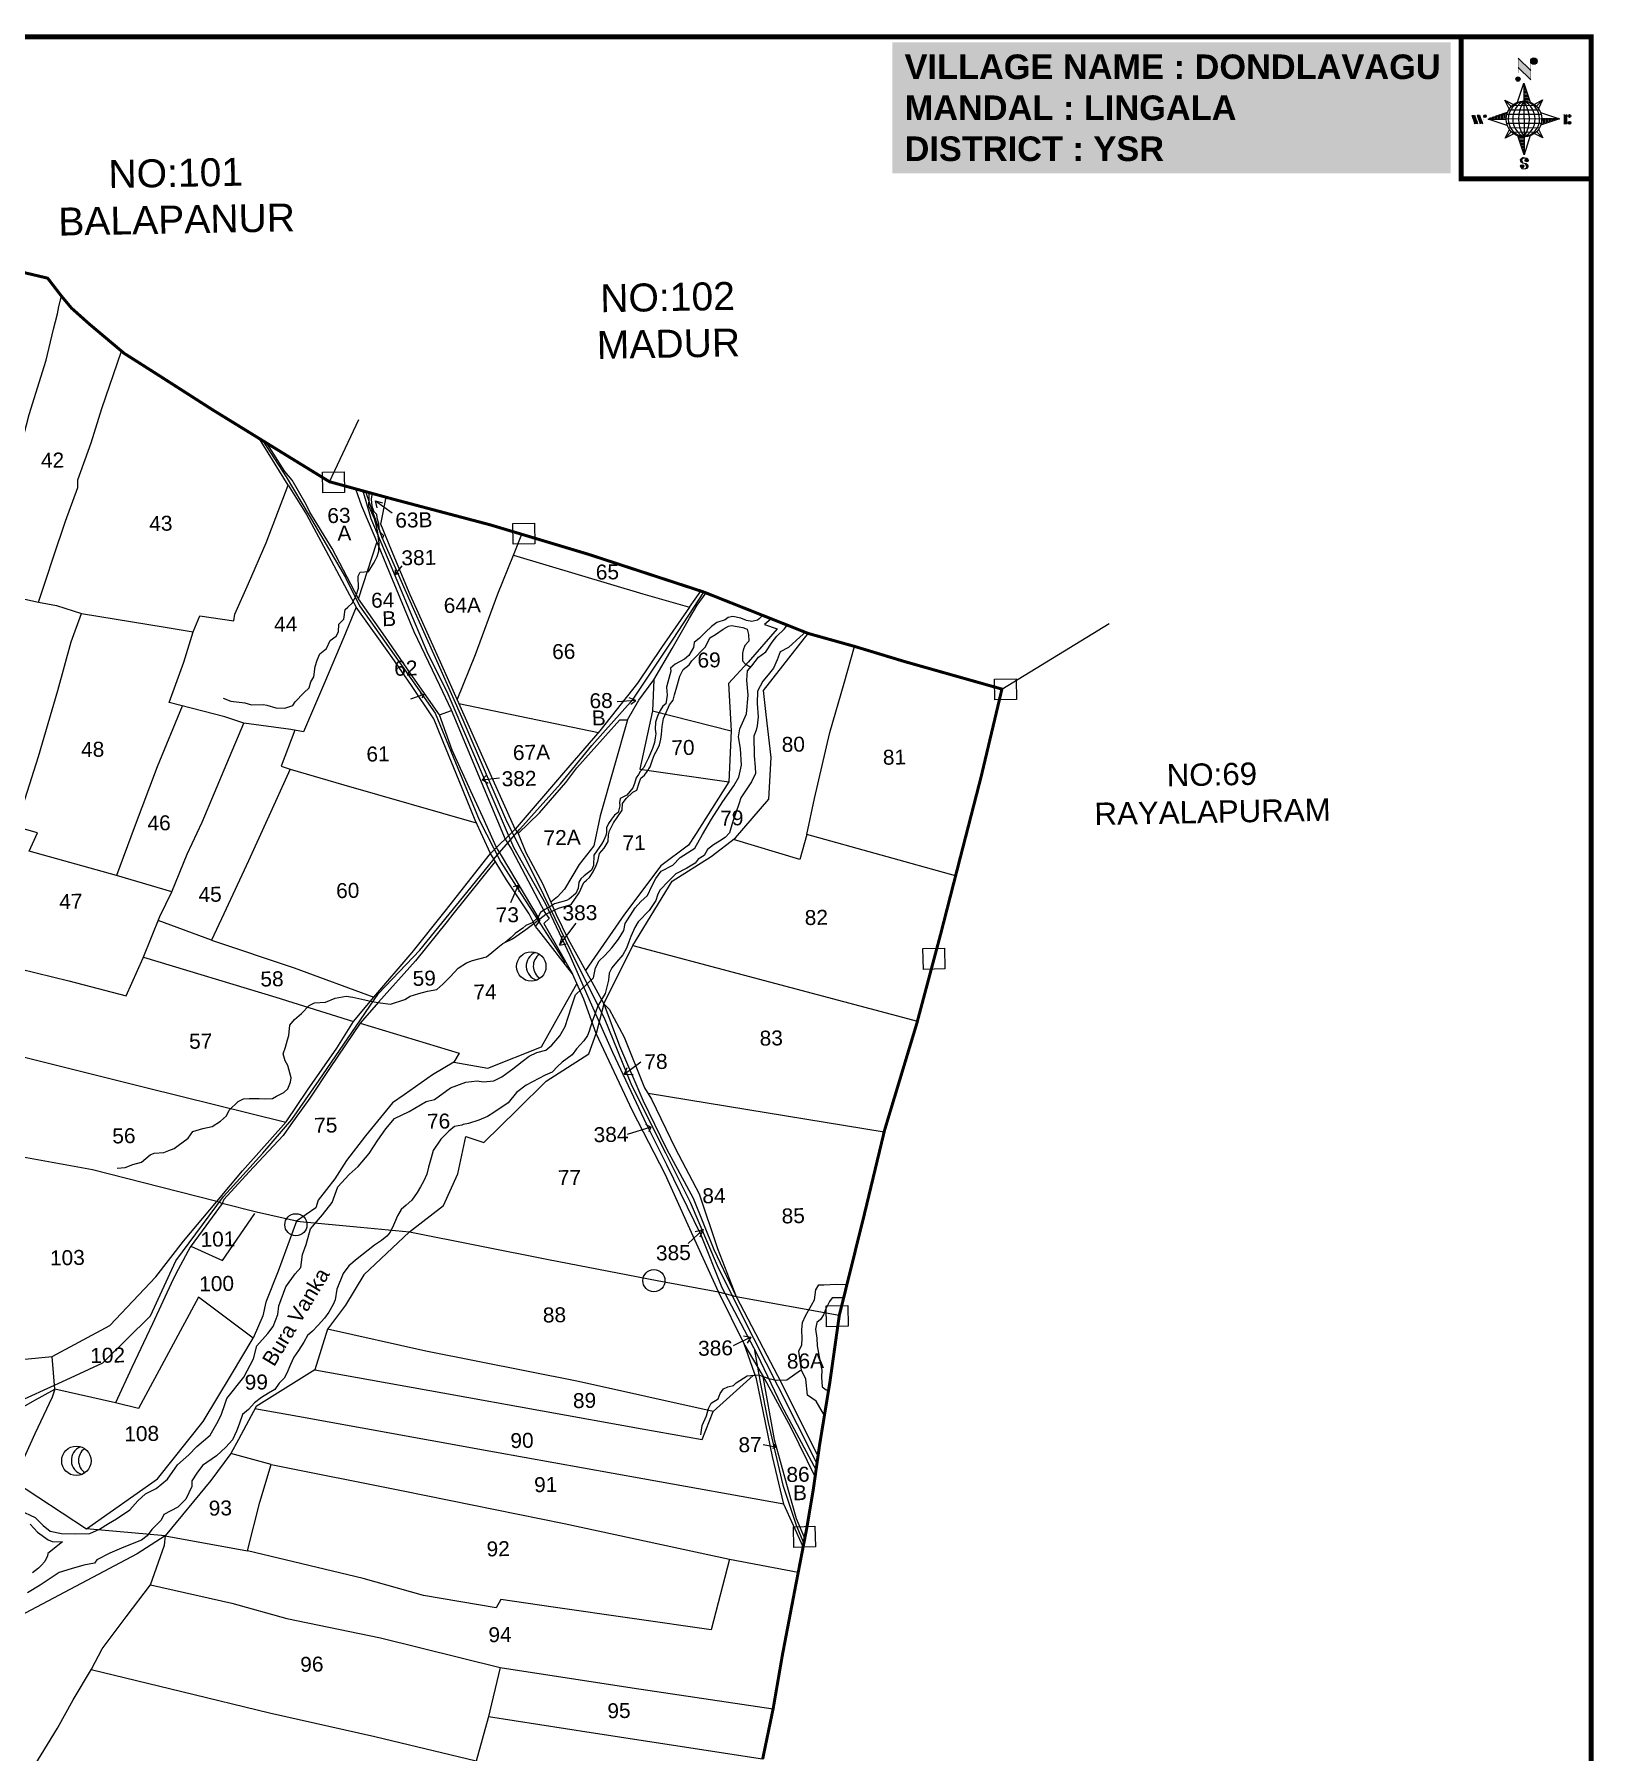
# Model space of a CAD drawing. Header units: millimetres. Extents: x 195514 to 200740, y 1600994 to 1606027.
# Drawn here: x 198979 to 200740, y 1603632 to 1605571 of the extents above; entities that cross this region are included whole.
import ezdxf

# ---------------------------------------------------------------- set-up
doc = ezdxf.new("R2010")
doc.units = ezdxf.units.MM
for name, color, linetype in [('AQUADUCT', 1, 'Continuous'), ('bord', 1, 'Continuous'), ('BOUNDRY STONES', 240, 'Continuous'), ('DIMENSION', 1, 'Continuous'), ('PLOTS', 7, 'Continuous'), ('PLOTS NO', 7, 'Continuous'), ('ROADS', 1, 'Continuous'), ('STREAMS', 4, 'Continuous'), ('TEXT', 1, 'Continuous'), ('VILLAGE BOUNDARY', 5, 'Continuous'), ('VILLAGE BOUNDRY', 5, 'Continuous'), ('wells', 7, 'Continuous')]:
    doc.layers.add(name, color=color, linetype=linetype)
doc.layers.get('0').off()
doc.styles.get("Standard").update_dxf_attribs({"font": 'arial.ttf'})
pattern_1 = [(267.297113149, (-8720374.938, 50637915.138), (10.5367255337, -0.497431438), [])]
pattern_2 = [(357.297113149, (-8720374.938, 50637915.138), (0.497431438, 10.5367255337), [])]

# ---------------------------------------------------------------- blocks, each defined once
blk = doc.blocks.new('DROP')
h = blk.add_hatch()
h.set_pattern_fill('ANSI31', color=1, scale=10, angle=45)
h.set_pattern_definition([(90, (-324.4107, -25.7687), (-1.25, 0), [])])
h.paths.add_polyline_path([(-9.9, -4.3), (-13.8, 4.1), (13.8, 4.1), (10.2, -4.3)])
blk = doc.blocks.new('*X15')
at = {"color": 0, "linetype": 'Continuous'}
for p, q in [((6321.6, 240.5), (6322.3, 241.2)), ((6321.6, 240.3), (6322.3, 241)), ((6321.6, 240.1), (6322.3, 240.8)), ((6321.6, 239.9), (6322.4, 240.7)), ((6321.6, 239.8), (6322.4, 240.6)), ((6321.6, 239.6), (6322.5, 240.5)), ((6321.6, 239.4), (6322.5, 240.3)), ((6321.6, 239.2), (6322.6, 240.2)), ((6321.7, 239.1), (6322.6, 240.1)), ((6321.8, 240.8), (6322.4, 241.4)), ((6321.8, 239), (6322.7, 240)), ((6321.8, 239), (6322.8, 239.9)), ((6321.9, 238.9), (6322.9, 239.8)), ((6322, 238.8), (6323, 239.7)), ((6322.1, 241.3), (6322.4, 241.6)), ((6322.1, 238.7), (6323.1, 239.6)), ((6322.2, 238.6), (6323.1, 239.6)), ((6322.3, 238.5), (6323.2, 239.5)), ((6322.4, 238.5), (6323.3, 239.4)), ((6322.5, 238.4), (6323.4, 239.3)), ((6322.7, 238.4), (6323.6, 239.3)), ((6322.8, 238.3), (6323.7, 239.2)), ((6322.9, 238.3), (6323.8, 239.1)), ((6323.1, 238.2), (6323.9, 239.1)), ((6323.2, 238.2), (6324, 239)), ((6323.3, 238.2), (6324.2, 239)), ((6323.5, 238.1), (6324.3, 238.9)), ((6323.7, 238.1), (6324.4, 238.9)), ((6323.8, 238.1), (6324.6, 238.8)), ((6324.1, 238.2), (6324.7, 238.8)), ((6324.3, 238.3), (6324.9, 238.8)), ((6324.6, 238.3), (6325.1, 238.8)), ((6324.8, 238.4), (6325.2, 238.8)), ((6325.1, 238.5), (6325.4, 238.8)), ((6325.4, 238.6), (6325.6, 238.8))]:
    blk.add_line(p, q, dxfattribs=at)
blk = doc.blocks.new('*X14')
at = {"color": 0, "linetype": 'Continuous'}
for p, q in [((6324.4, 240.3), (6324.5, 240.4)), ((6324.6, 240.3), (6324.8, 240.5)), ((6324.7, 240.2), (6325, 240.5)), ((6324.8, 240.2), (6325.2, 240.6)), ((6325, 240.1), (6325.5, 240.6)), ((6325.1, 240.1), (6325.6, 240.6)), ((6325.2, 240), (6325.8, 240.6)), ((6325.3, 240), (6326, 240.6)), ((6325.4, 239.9), (6326.1, 240.6)), ((6325.5, 239.8), (6326.2, 240.5)), ((6325.6, 239.8), (6326.3, 240.5)), ((6325.7, 239.7), (6326.5, 240.4)), ((6325.9, 239.6), (6326.6, 240.3)), ((6326, 239.5), (6326.7, 240.3)), ((6326, 239.4), (6326.8, 240.2)), ((6326.1, 239.3), (6327, 240.2)), ((6326.2, 239.3), (6327.1, 240.1)), ((6326.3, 239.2), (6327.1, 240)), ((6326.4, 239.1), (6327.2, 239.9)), ((6326.5, 239), (6327.3, 239.8)), ((6326.5, 238.9), (6327.4, 239.7)), ((6326.6, 238.8), (6327.5, 239.6)), ((6326.7, 238.7), (6327.5, 239.5)), ((6326.8, 238.6), (6327.6, 239.4)), ((6326.8, 238.5), (6327.7, 239.3)), ((6326.8, 236.5), (6327.4, 237)), ((6326.9, 238.3), (6327.8, 239.2)), ((6326.9, 238.2), (6327.9, 239.1)), ((6326.9, 236.8), (6327.6, 237.4)), ((6327, 238.1), (6327.8, 239)), ((6327, 237.9), (6327.8, 238.8)), ((6327, 237.8), (6327.8, 238.6)), ((6327, 237.6), (6327.8, 238.4)), ((6327, 237.4), (6327.8, 238.2)), ((6327, 237.3), (6327.8, 238)), ((6327, 237.1), (6327.8, 237.9))]:
    blk.add_line(p, q, dxfattribs=at)
blk = doc.blocks.new('H')
at = {"layer": 'bord', "extrusion": (0.000427885, 0.004792, 0.999988)}
h = blk.add_hatch(dxfattribs=at)
h.set_pattern_fill('LINE', color=8, scale=84.387686, angle=-2.7029, style=0)
h.set_pattern_definition(pattern_2)
h.paths.add_polyline_path([(-492, 786, -0.090992), (-448, 775), (-486, 912)])
h = blk.add_hatch(dxfattribs=at)
h.set_pattern_fill('LINE', color=8, scale=84.387686, angle=-92.7029, style=0)
h.set_pattern_definition(pattern_1)
h.paths.add_polyline_path([(-625, 665, -0.090992), (-615, 710), (-751, 671)])
h = blk.add_hatch(dxfattribs=at)
h.set_pattern_fill('LINE', color=8, scale=84.387686, angle=-92.7029, style=0)
h.set_pattern_definition(pattern_1)
h.paths.add_polyline_path([(-246, 647), (-372, 653, -0.090992), (-382, 609)])
h = blk.add_hatch(dxfattribs=at)
h.set_pattern_fill('LINE', color=8, scale=84.387686, angle=-2.7029, style=0)
h.set_pattern_definition(pattern_2)
h.paths.add_polyline_path([(-504, 533, -0.090992), (-549, 543), (-510, 406)])
for p, q in [((-519, 1020, -1217), (-435, 927, -1216)), ((-516, 1087, -1217), (-432, 994, -1217)), ((-538, 774, -1216), (-487, 906, -1216)), ((-487, 906, -1216), (-493, 780, -1216)), ((-487, 906, -1216), (-448, 769, -1216)), ((-627, 794, -1216), (-567, 760, -1216)), ((-627, 794, -1216), (-584, 747, -1215)), ((-599, 731, -1215), (-627, 794, -1216)), ((-421, 753, -1216), (-359, 781, -1216)), ((-359, 781, -1216), (-405, 739, -1216)), ((-359, 781, -1216), (-392, 721, -1215)), ((-865, 701, -1215), (-847, 638, -1215)), ((-847, 700, -1215), (-829, 637, -1215)), ((-829, 699, -1215), (-811, 636, -1215)), ((-829, 699, -1215), (-811, 698, -1215)), ((-811, 698, -1215), (-794, 635, -1215)), ((-752, 665, -1215), (-615, 704, -1215)), ((-752, 665, -1215), (-625, 659, -1215)), ((-619, 614, -1215), (-752, 665, -1215)), ((-246, 641, -1215), (-383, 603, -1215)), ((-379, 693, -1215), (-246, 641, -1215)), ((-373, 647, -1215), (-246, 641, -1215)), ((-213, 669, -1215), (-217, 601, -1215)), ((-197, 600, -1215), (-194, 668, -1215)), ((-639, 526, -1214), (-606, 585, -1215)), ((-639, 526, -1214), (-593, 568, -1215)), ((-577, 553, -1215), (-639, 526, -1214)), ((-511, 400, -1214), (-549, 537, -1214)), ((-460, 533, -1215), (-511, 400, -1214)), ((-505, 527, -1214), (-511, 400, -1214)), ((-371, 513, -1214), (-431, 546, -1215)), ((-371, 513, -1214), (-414, 560, -1215)), ((-399, 576, -1215), (-371, 513, -1214))]:
    blk.add_line(p, q, dxfattribs=at)
at = {"layer": 'bord', "color": 8, "linetype": 'ByBlock', "extrusion": (0.000427885, 0.004792, 0.999988)}
for p, q in [((-411, 744, -1216), (-578, 752, -1216)), ((-493, 780, -1216), (-505, 527, -1214)), ((-373, 647, -1215), (-625, 659, -1215)), ((-378, 616, -1215), (-623, 628, -1215)), ((-375, 679, -1215), (-620, 691, -1215)), ((-386, 711, -1215), (-605, 722, -1215)), ((-392, 585, -1215), (-611, 595, -1215)), ((-420, 555, -1215), (-587, 562, -1215))]:
    blk.add_line(p, q, dxfattribs=at)
at = {"layer": 'bord', "extrusion": (0.000427885, 0.004792, 0.999988), "elevation": -1212}
for points, const_width in [([(-522, 960), (-516, 1093)], 1.61), ([(-434, 933), (-428, 1066)], 1.61), ([(-870, 707), (-846, 706)], 0.642), ([(-829, 643), (-855, 644)], 0.642), ([(-829, 643), (-821, 678)], 0.642), ([(-811, 642), (-784, 641)], 0.642), ([(-793, 641), (-782, 694)], 0.642), ([(-223, 676), (-174, 673)], 0.706), ([(-195, 645), (-185, 644)], 0.706), ([(-177, 605), (-226, 607)], 0.706)]:
    blk.add_lwpolyline(points, dxfattribs=dict(at, const_width=const_width))
for points, const_width in [([(-414, 1073, 1), (-398, 1058, 1)], 22.3), ([(-530, 950, 1), (-520, 939, 1)], 14.8), ([(-776, 697, 1), (-769, 690, 1)], 8.9), ([(-180, 618, 1), (-173, 611, 1)], 9.79), ([(-178, 667, 1), (-171, 660, 1)], 9.79), ([(-490, 362, 1), (-498, 369, 1)], 11.1), ([(-525, 322, 1), (-533, 329, 1)], 11.1)]:
    blk.add_lwpolyline(points, format="xyb", close=True, dxfattribs=dict(at, const_width=const_width))
for points in [[(-537, 317), (-531, 310), (-520, 307), (-505, 307), (-494, 310), (-486, 318), (-487, 326), (-491, 333), (-494, 336), (-503, 341), (-522, 347), (-530, 352), (-534, 355), (-537, 363), (-537, 373), (-530, 381), (-520, 384), (-504, 384), (-493, 380), (-487, 373)], [(-522, 348), (-526, 354), (-528, 361), (-528, 371), (-526, 375), (-521, 381), (-515, 384)], [(-505, 307), (-499, 312), (-497, 319), (-497, 327), (-501, 335), (-509, 343)]]:
    blk.add_lwpolyline(points, dxfattribs=at)
at = {"layer": 'bord', "extrusion": (0.000427885, 0.004792, 0.999988)}
for centre, radius in [((-406, 1065, -1212), 22.3), ((-525, 944, -1212), 14.8), ((-498, 659, -1212), 127), ((-773, 694, -1212), 8.9), ((-177, 615, -1212), 9.79), ((-174, 663, -1212), 9.79), ((-494, 365, -1212), 11.1), ((-529, 325, -1212), 11.1)]:
    blk.add_circle(centre, radius, dxfattribs=at)
at = {"layer": 'bord', "color": 8, "linetype": 'ByBlock', "extrusion": (0.000427885, 0.004792, 0.999988)}
for centre, radius, start, end in [((-482, 658, -1212), 128, 94.9254, 259.6691), ((-437, 656, -1212), 141, 113.2864, 241.308), ((-316, 651, -1212), 222, 142.5892, 212.0053), ((-560, 662, -1212), 141, 293.2864, 61.308), ((-681, 668, -1212), 222, 322.5892, 32.0053), ((-515, 660, -1212), 128, 274.9254, 79.6691)]:
    blk.add_arc(centre, radius, start, end, dxfattribs=at)
at = {"layer": 'bord', "extrusion": (0.000427885, 0.004792, 0.999988)}
for points in [[(-516, 1093, -1212), (-431, 1000, -1212), (-519, 1026, -1212), (-434, 933, -1212)], [(-864, 707, -1212), (-846, 706, -1212), (-846, 644, -1212), (-829, 643, -1212)], [(-829, 705, -1212), (-811, 704, -1212), (-811, 642, -1212), (-793, 641, -1212)], [(-193, 674, -1212), (-197, 606, -1212), (-213, 675, -1212), (-216, 607, -1212)]]:
    blk.add_solid(points, dxfattribs=at)
at = {"layer": 'bord', "extrusion": (0.000427885, 0.004792, 0.999988), "xscale": 7.977342409717546, "yscale": 7.977342409717546, "zscale": 7.977342409717546, "rotation": 138.0840426661453}
for name, p in [('*X14', (38301, -31929, -1212)), ('*X15', (38314, -31951, -1212))]:
    blk.add_blockref(name, p, dxfattribs=at)

msp = doc.modelspace()

# ---------------------------------------------------------------- linework, layer by layer
at = {"layer": 'BOUNDRY STONES', "color": 1}
for points in [[(199312.4, 1605065.6), (199345.5, 1605135.9)], [(200071.7, 1604831.4), (200192.6, 1604905.4)]]:
    msp.add_lwpolyline(points, dxfattribs=at)
for points in [[(199304.7, 1605076.3), (199329.1, 1605076.8), (199329.6, 1605053.4), (199305.1, 1605053)], [(199519.6, 1605018.3), (199544, 1605018.7), (199544.4, 1604995.3), (199520, 1604994.9)], [(200063.2, 1604842.6), (200087.6, 1604843.1), (200088, 1604819.7), (200063.6, 1604819.3)], [(199982.5, 1604538.3), (200006.9, 1604538.7), (200007.4, 1604515.4), (199983, 1604514.9)], [(199873.3, 1604134.8), (199897.8, 1604135.2), (199898.2, 1604111.9), (199873.8, 1604111.4)], [(199836.2, 1603885.6), (199860.6, 1603886.1), (199861.1, 1603862.7), (199836.6, 1603862.2)]]:
    msp.add_lwpolyline(points, close=True, dxfattribs=at)
for centre in [(199274.5, 1604226.5), (199678.7, 1604163.4)]:
    msp.add_circle(centre, 12.5, dxfattribs=at)
at = {"layer": 'PLOTS'}
for points in [[(198847.6, 1605114.6), (198874.8, 1605106.4), (198958.9, 1605086.2), (198964.6, 1605108), (198973.3, 1605141.4), (198992.5, 1605202.8), (199001, 1605237.9), (199005.2, 1605255.2), (199007, 1605263.6), (199009.9, 1605275.1)], [(198917.5, 1604944.3), (198983.9, 1604929.4), (198992.1, 1604954.3), (199000.9, 1604980.9), (199014.3, 1605020.9), (199028.2, 1605059.1), (199028.5, 1605067.6), (199043.3, 1605109.5), (199055.4, 1605148.1), (199077.8, 1605213)], [(198983.9, 1604929.4), (199004.4, 1604925.8), (199032.4, 1604916.7), (199126.9, 1604901.2), (199158.5, 1604896), (199165.9, 1604914.3), (199204.4, 1604908.3), (199205.6, 1604916.1), (199220.9, 1604950.8), (199240.9, 1604996.4), (199265.8, 1605061.8), (199233.6, 1605114.1)], [(199341.9, 1605057.5), (199348.5, 1605038.3), (199356.3, 1605020.7), (199366.6, 1604995.9), (199376.8, 1604971.1), (199407.8, 1604896.3), (199436.6, 1604835.9), (199449.9, 1604807.8), (199486.6, 1604719.6), (199510.7, 1604662), (199518.2, 1604649.8), (199555.5, 1604579.3), (199560.4, 1604572.4), (199554.5, 1604566.8), (199586.8, 1604509.9), (199548.7, 1604558.9), (199545.2, 1604563.4), (199550.5, 1604570.2), (199523.2, 1604615.8), (199506.7, 1604643.5), (199501.2, 1604652.7), (199485.6, 1604686.9), (199472.2, 1604716.3), (199451.1, 1604762.5), (199436.8, 1604802.3), (199404.1, 1604849), (199375.6, 1604889.9), (199345.2, 1604933.3), (199315.6, 1604990.1), (199290.2, 1605031.3), (199286.2, 1605039.9), (199270.3, 1605067.4), (199262, 1605077.1), (199241.8, 1605109.1)], [(199265.8, 1605061.8), (199286.4, 1605028.4), (199308.3, 1604987.8), (199332.6, 1604942.6), (199342.6, 1604924.1), (199328.6, 1604890.1), (199306.8, 1604838.5), (199283.3, 1604783.1), (199268.9, 1604785.7), (199215.8, 1604792.8), (199194.3, 1604799.9), (199131.4, 1604816.1), (199148.2, 1604861.9), (199158.5, 1604896)], [(199494.2, 1604645.8), (199522.1, 1604673.2), (199485.6, 1604754.7), (199458.4, 1604815.5), (199439.2, 1604858.3), (199412.8, 1604917.2), (199403.6, 1604937.7), (199382.6, 1604988.4), (199370.6, 1605017.6), (199376.4, 1605048)], [(199456.7, 1604819.2), (199477.4, 1604870.5), (199502.6, 1604938.9), (199520.1, 1604982.6), (199529.5, 1605006.2)], [(199345.2, 1604933.3), (199366.1, 1604996.9)], [(199520.1, 1604982.6), (199666.1, 1604939), (199719, 1604924.1), (199731.9, 1604942.1)], [(199719, 1604924.1), (199687.5, 1604878.2), (199660.1, 1604838.1), (199617.6, 1604784.2), (199576.6, 1604736.7), (199522.1, 1604673.2), (199525.5, 1604668.4), (199549.6, 1604691.5), (199579.5, 1604726.1), (199591.9, 1604742.6), (199640.2, 1604796.8), (199648.9, 1604796.8), (199661.7, 1604818.8), (199678.8, 1604842), (199699.5, 1604877.3), (199719.1, 1604911.4), (199727.5, 1604926), (199737.7, 1604940)], [(199146, 1604812.3), (199118, 1604743.6), (199092.1, 1604674.7), (199071.9, 1604620.9), (198973.3, 1604648.3), (198982.7, 1604669.2), (198958.7, 1604675.7), (198984, 1604755.4), (199005.7, 1604830), (199021, 1604884.7), (199032.4, 1604916.7)], [(199179.4, 1604547.8), (199272.7, 1604516.7), (199362.6, 1604483.5), (199405.9, 1604533.9), (199442.9, 1604580.8), (199494.2, 1604645.8), (199476.8, 1604683.4), (199458.9, 1604727.7), (199444.3, 1604763.6), (199430.4, 1604797.9), (199404.9, 1604835.3), (199383.3, 1604866.9), (199342.6, 1604924.1)], [(199811.2, 1604910.9), (199803.8, 1604904.2), (199818.1, 1604899.3), (199785.3, 1604861.7), (199762.8, 1604837.9), (199765.9, 1604784.2), (199763.4, 1604726.7), (199725.6, 1604667.3), (199717.8, 1604655), (199686.4, 1604632), (199645.7, 1604577.3), (199601.5, 1604513.5)], [(199622.2, 1604475.9), (199654.8, 1604541.8), (199699.2, 1604614.6), (199743.6, 1604642.2), (199771, 1604663.4), (199808.5, 1604707), (199811.3, 1604754.3), (199805.6, 1604802.7), (199802.5, 1604829.7), (199853.1, 1604894.2)], [(199851.5, 1604667.3), (199860.1, 1604708), (199877.4, 1604782.2), (199893.7, 1604838.1), (199905.3, 1604879.6)], [(199678.8, 1604842), (199677, 1604806.8), (199765.9, 1604784.2)], [(199458.6, 1604815), (199616.1, 1604782.5)], [(199134.4, 1604602.4), (199151.8, 1604644.9), (199168.7, 1604681.1), (199196.7, 1604747.2), (199215.8, 1604792.8)], [(199436.8, 1604802.3), (199450.2, 1604807.1)], [(199648.9, 1604796.8), (199618.1, 1604688.2), (199610.8, 1604654.4), (199594.3, 1604633.5), (199577.7, 1604605.3), (199569.8, 1604597), (199562.3, 1604590.9)], [(199677, 1604806.8), (199662.8, 1604741), (199763.4, 1604726.7)], [(199273.2, 1604784.9), (199258.1, 1604744.5), (199267.9, 1604740.9), (199242, 1604683.9), (199220.9, 1604637.5), (199193.3, 1604577.7), (199179.4, 1604547.8), (199119, 1604570)], [(199267.9, 1604740.9), (199328.7, 1604723.4), (199478.2, 1604680.5)], [(199525.5, 1604668.4), (199534.2, 1604646.9), (199552.9, 1604611.9), (199562.3, 1604590.9), (199568.5, 1604577), (199581.9, 1604549.2), (199601.5, 1604513.5), (199606.3, 1604504.8), (199622.2, 1604475.9), (199613.6, 1604442.5), (199599.7, 1604481.3), (199586.8, 1604509.9)], [(200019.4, 1604620.4), (199851.5, 1604667.3), (199843.6, 1604639), (199768.8, 1604661.7)], [(199499.5, 1604636.9), (199451.7, 1604577.1), (199445.3, 1604569), (199409.4, 1604524.6), (199368, 1604477.7), (199347, 1604454), (199313.4, 1604404.1), (199290.1, 1604369.5), (199268.8, 1604339.6), (199260, 1604327.2), (199221.9, 1604286.2), (199193.2, 1604255.2), (199191.4, 1604250.5), (199168.8, 1604219.7), (199155, 1604201.1), (199141.6, 1604175.9), (199136, 1604165.2), (199112.5, 1604114.8), (199089.3, 1604065.2), (199071, 1604025.4), (199002.3, 1604040.9), (198999.3, 1604077.9), (199064.4, 1604112.8), (199116.3, 1604167.8), (199147.7, 1604207.9), (199185.4, 1604252.9), (199214.1, 1604287.6), (199263.4, 1604342.8), (199287.6, 1604378.4), (199320.6, 1604426.1), (199339.4, 1604456.2), (199362.6, 1604483.5)], [(199545.2, 1604563.4), (199537.9, 1604577.5), (199512.2, 1604616), (199494.2, 1604645.8)], [(198928, 1604525.4), (198963, 1604515.4), (199018, 1604501.9), (199082.8, 1604485), (199102, 1604528), (199121, 1604574.8), (199134.4, 1604602.4), (199071.9, 1604620.9)], [(199654.8, 1604541.8), (199779.5, 1604508.9), (199976.3, 1604456.5)], [(199102.3, 1604528.7), (199251.9, 1604483.5), (199339.4, 1604456.2)], [(199452.8, 1604410.3), (199491.2, 1604403.3), (199552, 1604427.4), (199580.4, 1604478.6), (199591.8, 1604498.7)], [(199622.2, 1604475.9), (199628.2, 1604470.1), (199645.3, 1604438.2), (199668.3, 1604381.3), (199676.1, 1604368.2), (199702.6, 1604313), (199729.9, 1604261.6), (199750.7, 1604199.6), (199771.6, 1604145.7), (199802.2, 1604087.1), (199822.4, 1604048.3), (199864, 1603965.4)], [(199622.2, 1604475.9), (199639.9, 1604428.4), (199666.2, 1604367.3), (199693, 1604312.3), (199723.1, 1604256.7), (199746.5, 1604198.7), (199771.6, 1604145.7)], [(199347, 1604454), (199458.8, 1604420.2), (199452.8, 1604410.3), (199428.9, 1604395.9), (199396.7, 1604373.1), (199383.8, 1604364.1), (199353.2, 1604327.1), (199331.8, 1604299), (199318.5, 1604278.5), (199299.7, 1604254.3), (199296.9, 1604245.5), (199275.1, 1604230.5), (199230.2, 1604240.8), (199191.4, 1604250.5), (199185.4, 1604252.9), (199121.6, 1604269.1), (199044.9, 1604288.5), (198962, 1604303.5)], [(199402.9, 1604218.6), (199441.2, 1604248.3), (199457.4, 1604283.9), (199466.4, 1604326.2), (199486.8, 1604319.5), (199524.4, 1604356.3), (199557.2, 1604388.5), (199605.3, 1604419.6), (199613.6, 1604442.5)], [(199847.3, 1603862.7), (199825.5, 1603911), (199812.6, 1603964.8), (199794.5, 1604052.6), (199780.8, 1604091.9), (199751.7, 1604150.8), (199717.6, 1604226), (199691.4, 1604283.8), (199654.6, 1604355.2), (199613.6, 1604442.5)], [(198937.8, 1604423.4), (199103.7, 1604382), (199263, 1604342.3)], [(199938.7, 1604331), (199672.2, 1604374.8)], [(199275.1, 1604230.5), (199347.4, 1604223.8), (199402.9, 1604218.6), (199351.4, 1604170), (199330.6, 1604135.9), (199310.4, 1604108.7), (199296, 1604062.9), (199229.6, 1604021.2), (199209.7, 1603984.1), (199201.1, 1603968.1), (199178.4, 1603937.6), (199126.8, 1603875.3), (199038.2, 1603883.2)], [(199155.8, 1604202.2), (199191.6, 1604186.1), (199228, 1604239.1)], [(199275.1, 1604230.5), (199254.4, 1604174.1), (199240.7, 1604139.2), (199237.4, 1604123.8), (199226.2, 1604098.5)], [(199402.9, 1604218.6), (199559.7, 1604187.2), (199682.3, 1604163.6), (199751.7, 1604150.8), (199771.6, 1604145.7), (199888.1, 1604124.3)], [(198955.7, 1603937.2), (199038.2, 1603883.2), (199118.2, 1603939.5), (199152, 1603982.1), (199169.8, 1604004.4), (199201.7, 1604057.6), (199226.2, 1604098.5), (199164.7, 1604144.6), (199096.9, 1604018.9), (199071, 1604025.4)], [(199745.8, 1604015.6), (199593.5, 1604049.5), (199421.4, 1604083.8), (199310.4, 1604108.7)], [(199860.7, 1603941.8), (199833.6, 1603997.2), (199801.3, 1604057.1), (199780.8, 1604091.9)], [(198888.6, 1604016.7), (198918.4, 1604026.7), (198933.1, 1604071.3), (198999.3, 1604077.9)], [(199296, 1604062.9), (199440.6, 1604036.8), (199665.4, 1603996.2), (199733.2, 1603983.9), (199745.8, 1604015.6), (199790.7, 1604056.3), (199792.9, 1604057)], [(199801.3, 1604057.1), (199814.6, 1603984.2), (199830.5, 1603926.9), (199839.3, 1603894.9), (199849, 1603871.9)], [(198694.9, 1603854.6), (198732.6, 1603877.7), (198774.3, 1603903.3), (198818.2, 1603932.4), (198827.2, 1603937.3), (198852.8, 1603954.3), (198878.4, 1603969.3), (198904.4, 1603986.5), (198920.4, 1603994.5), (198957.4, 1604015.7), (198977.1, 1604027.1), (199002.3, 1604040.9), (198999.4, 1604031.9), (198979.8, 1603990.5), (198956.9, 1603939.7), (198955.7, 1603937.2), (198906.6, 1603921.1), (198888.4, 1603915.2), (198830.4, 1603898.2), (198748.7, 1603872.5), (198694.9, 1603854.6)], [(199825.5, 1603911), (199666.4, 1603939.7), (199498.8, 1603969.9), (199276.6, 1604009.9), (199228.2, 1604018.6)], [(199126.8, 1603875.3), (199220, 1603858.2), (199233.7, 1603913.2), (199246.7, 1603956), (199201.1, 1603968.1)], [(199246.7, 1603956), (199395.5, 1603925.9), (199577.3, 1603889.2), (199764.3, 1603849.1), (199841.8, 1603834.2)], [(199126.8, 1603875.3), (199095.2, 1603855.1), (198975.2, 1603791.5), (198944.7, 1603775.3), (198914.5, 1603759.3), (198806.8, 1603742.3), (198793.8, 1603678.4), (198777.8, 1603599.3), (198784.1, 1603568), (198788.1, 1603538.2), (198769.5, 1603484.6), (198746.8, 1603482.2), (198752.7, 1603527.2), (198756.8, 1603576.6), (198766.2, 1603652.6), (198635.9, 1603679.6), (198503.2, 1603675.6), (198490.3, 1603609.4), (198477, 1603574.4), (198434, 1603585.3), (198412.1, 1603590.9)], [(198829.9, 1603487.1), (198852, 1603481), (198917.6, 1603461), (198928.9, 1603489.1), (198949.3, 1603546.3), (198967.2, 1603589.1), (198975.8, 1603609.5), (199005.2, 1603657.9), (199023.1, 1603690.2), (199043.8, 1603724.6), (199055.7, 1603747.6), (199083, 1603783.9), (199110.2, 1603820.1), (199126.3, 1603864.6), (199127.2, 1603875.2)], [(199764.3, 1603849.1), (199743.3, 1603769), (199564.9, 1603794.8), (199506, 1603803.4), (199500.5, 1603794.1), (199418.6, 1603808), (199350.4, 1603826.9), (199220, 1603858.2)], [(199110.2, 1603820.1), (199202.2, 1603799.2), (199264.4, 1603782.1), (199369.9, 1603760.2), (199505, 1603726.6), (199491.7, 1603669.9), (199478.2, 1603620.9), (199363.6, 1603648.4), (199244.7, 1603674.9), (199145.8, 1603699), (199043.3, 1603723.9)], [(199505, 1603726.6), (199654.1, 1603703.6), (199813.4, 1603680.1)], [(199801.5, 1603623), (199608, 1603652.9), (199491.9, 1603670.8)]]:
    msp.add_lwpolyline(points, dxfattribs=at)
at = {"layer": 'PLOTS NO', "color": 0}
for points in [[(199366.4, 1605036), (199364.4, 1605043.8), (199372.3, 1605041.6)], [(199364.4, 1605043.8), (199383.2, 1605030.4)], [(199386.7, 1604965.9), (199386.8, 1604960.9), (199391.2, 1604962.3)], [(199386.8, 1604960.9), (199394.5, 1604970.6)], [(199419, 1604825.4), (199403.9, 1604820.2)], [(199414.8, 1604826.6), (199419, 1604825.4), (199416.7, 1604821.6)], [(199658.5, 1604818.6), (199637.1, 1604817.2)], [(199652.9, 1604814.4), (199658.5, 1604818.6), (199650.9, 1604821.7)], [(199491.6, 1604724.9), (199485, 1604729), (199489.2, 1604733.9)], [(199485, 1604729), (199504.6, 1604731.3)], [(199525.5, 1604609.9), (199516.8, 1604590)], [(199520.2, 1604608.5), (199525.5, 1604609.9), (199526.2, 1604602.6)], [(199572, 1604542.4), (199590.9, 1604566.9)], [(199575.1, 1604552.5), (199572, 1604542.4), (199579.7, 1604543.8)], [(199645.2, 1604396.7), (199663.9, 1604410.4)], [(199648.2, 1604403.9), (199645.2, 1604396.7), (199655.5, 1604396.1)], [(199675.2, 1604336.9), (199648.7, 1604328.4)], [(199669.1, 1604340.3), (199675.2, 1604336.9), (199673, 1604331.5)], [(199734.5, 1604221.1), (199717.3, 1604205.3)], [(199725.3, 1604219), (199734.5, 1604221.1), (199730.6, 1604212.7)], [(199788.2, 1604099.6), (199768.3, 1604089.9)], [(199779.8, 1604101.1), (199788.2, 1604099.6), (199784.2, 1604092.7)], [(199816.2, 1603975.2), (199802.1, 1603978.1)], [(199813, 1603974.3), (199816.2, 1603975.2), (199815.2, 1603978.7)]]:
    msp.add_lwpolyline(points, dxfattribs=at)
at = {"layer": 'ROADS', "color": 1}
for points in [[(199237.1, 1605111.9), (199263.6, 1605071.2), (199289.4, 1605027.4), (199330.4, 1604957.5), (199346.2, 1604925.6), (199391.8, 1604860.9), (199431.8, 1604804.1), (199454.7, 1604748.4), (199481.5, 1604683.6), (199505.8, 1604636.1), (199541.3, 1604580.7), (199574.4, 1604529.2), (199578.6, 1604522.2)], [(199350, 1605055.3), (199359.2, 1605024.2), (199381.8, 1604970.4), (199400.1, 1604926.6), (199422.2, 1604873.7), (199446, 1604826), (199470.6, 1604768.8), (199498.2, 1604704.3), (199520.2, 1604653), (199556.4, 1604588.8), (199583.7, 1604530.4), (199606.9, 1604478.1), (199631.9, 1604421.5), (199670.4, 1604339.9), (199692.8, 1604294.4), (199731.8, 1604215.2), (199755.3, 1604155.6), (199795.1, 1604080.8), (199823, 1604022.4), (199861.8, 1603949.4)], [(199862.9, 1603957.4), (199819, 1604044), (199778.1, 1604124.7), (199750.7, 1604180), (199720, 1604251.8), (199692.4, 1604307.5), (199653.7, 1604383.9), (199622.9, 1604460), (199591.3, 1604522.6), (199567.1, 1604572.4), (199547.9, 1604611.8), (199513.1, 1604681.3), (199489.9, 1604735), (199463.5, 1604796.3), (199436.9, 1604855.8), (199407.6, 1604921.4), (199371.5, 1605003.5), (199358.4, 1605039.7), (199353.6, 1605054.3)], [(198951, 1604021.9), (199015, 1604051.5), (199056.7, 1604070.8), (199110.4, 1604123.6), (199139.1, 1604185.7), (199161.7, 1604216.4), (199192.8, 1604258.5), (199237.4, 1604307.2), (199270.1, 1604345.5), (199300.7, 1604389.9), (199337.7, 1604443.7), (199368, 1604487.7), (199414.3, 1604536.5), (199464, 1604597.4), (199501.8, 1604643.9), (199527.2, 1604673.4), (199573.2, 1604724.6), (199608.6, 1604767.7), (199655.2, 1604819.9), (199700.4, 1604887.9), (199735.1, 1604941)], [(199791.8, 1604086.9), (199798.9, 1604048.7), (199807.7, 1604003.3), (199824.5, 1603932.3), (199839.5, 1603887.4), (199848, 1603866.6)]]:
    msp.add_lwpolyline(points, dxfattribs=at)
at = {"layer": 'STREAMS', "color": 4}
for points in [[(199192.6, 1604821), (199201.2, 1604817.6), (199217, 1604815.7), (199224.5, 1604813.7), (199237.5, 1604813.9), (199241.6, 1604813.1), (199252, 1604810.4), (199262.1, 1604809.8), (199271, 1604812.7), (199273.8, 1604817.2), (199283.5, 1604827), (199289.6, 1604833), (199291.5, 1604839.7), (199294.9, 1604845.2), (199296.4, 1604857), (199298.6, 1604864.1), (199301.5, 1604871.2), (199309, 1604877.2), (199313.2, 1604886.4), (199320, 1604891), (199322.5, 1604896), (199323.2, 1604904.7), (199328.5, 1604910.2), (199330.2, 1604921.1), (199333.3, 1604924), (199338.2, 1604928.5), (199340.8, 1604933.4), (199342.6, 1604937.2), (199345.1, 1604945.4), (199344.9, 1604958.8), (199347.3, 1604963.4), (199356.6, 1604964.3), (199358.2, 1604966.3), (199362, 1604973.1), (199363.9, 1604976.5), (199366.4, 1604981.3), (199368.2, 1604987), (199368.4, 1604996), (199367.9, 1605001.5), (199367.1, 1605008.2), (199365.4, 1605015.3), (199363.4, 1605023.7), (199356.8, 1605038.1), (199357.4, 1605047.6), (199357.3, 1605051.8), (199357.8, 1605052.9)], [(199361.6, 1605052.8), (199360.4, 1605050.6), (199359.6, 1605046), (199360.2, 1605038.1), (199362.6, 1605032.1), (199365.4, 1605028.8), (199366.1, 1605024.9), (199368, 1605018.6), (199368.1, 1605013), (199369.8, 1605008.7), (199373.3, 1605004.9), (199372.1, 1605000.8)], [(199801.5, 1604914.6), (199797.7, 1604910.6), (199795.8, 1604909.4), (199789.4, 1604907.8), (199783.2, 1604909), (199777, 1604911.4), (199767.8, 1604913.2), (199762.7, 1604912.3), (199759.1, 1604909.6), (199749.7, 1604906.7), (199743.9, 1604902), (199737.1, 1604895.8), (199730.3, 1604888.9), (199724.4, 1604884), (199723.3, 1604878.2), (199718.1, 1604869.4), (199713.3, 1604865.3), (199702.9, 1604859.5), (199697.5, 1604855), (199697.8, 1604851.7), (199694.4, 1604839.3), (199692.8, 1604833.7), (199693.6, 1604824.6), (199692.2, 1604814.9), (199688.7, 1604812), (199685.9, 1604807.1), (199682.9, 1604800.9), (199680.7, 1604794), (199680.2, 1604786), (199680.9, 1604780.8), (199680.1, 1604776.5), (199679.5, 1604771.2), (199677.1, 1604764.3), (199672.7, 1604753.7), (199668.4, 1604745.6), (199667.5, 1604742.7), (199663.1, 1604738.5), (199661.4, 1604734.8), (199658.7, 1604731.1), (199656.9, 1604724.9), (199654.8, 1604719.9), (199648.1, 1604711.6), (199640.8, 1604707.8), (199640, 1604703.1), (199640.3, 1604699.7), (199638.4, 1604692), (199634.3, 1604689.1), (199631, 1604684.4), (199627.5, 1604679.7), (199625.4, 1604674.7), (199625.2, 1604669.3), (199624.5, 1604666), (199622.1, 1604660.8), (199619.7, 1604656.2), (199616.8, 1604652.5), (199614.4, 1604648.9), (199610.9, 1604643.7), (199611, 1604641.2), (199610.5, 1604635.3), (199610.4, 1604632.3), (199608.3, 1604626.9), (199600.1, 1604620.6), (199596.4, 1604617.3), (199594, 1604613.3), (199593.2, 1604606.7), (199590.6, 1604600.4), (199583.6, 1604594.6), (199580.1, 1604592.8), (199566.7, 1604589), (199563.3, 1604586.5), (199555.5, 1604582.5), (199550.6, 1604579.1), (199547.8, 1604573.3), (199541.2, 1604567.3), (199534.3, 1604564.5), (199530.9, 1604561.6), (199522.1, 1604555.3), (199517.5, 1604550.8), (199510.8, 1604545.2)], [(198962.3, 1603904.2), (198980.2, 1603895.8), (198989.1, 1603886.9), (198997.1, 1603880.6), (199009.9, 1603878), (199025.7, 1603877.5), (199042, 1603877.8), (199052.9, 1603882.7), (199062.9, 1603889.1), (199072.1, 1603894.3), (199086.9, 1603904.5), (199096, 1603914.8), (199104.6, 1603922.8), (199116.6, 1603928.6), (199129.5, 1603939.1), (199141, 1603955.4), (199153.5, 1603966.6), (199162.6, 1603976.3), (199177.6, 1603989), (199186.9, 1604004.6), (199190.7, 1604012.8), (199194.5, 1604023.6), (199196.6, 1604030.4), (199215.7, 1604054.6), (199226.8, 1604075.1), (199230.5, 1604090), (199242.7, 1604103.8), (199248.7, 1604111.8), (199254.1, 1604125.1), (199255.3, 1604135), (199263.1, 1604156.4), (199273.9, 1604171), (199280.2, 1604178.1), (199281.9, 1604192.8), (199286.2, 1604204.1), (199291, 1604222.1), (199304.5, 1604237.8), (199315.5, 1604251.5), (199322, 1604269.3), (199334.7, 1604283.1), (199344.7, 1604292.5), (199357.4, 1604307), (199367, 1604322.1), (199376.1, 1604334.7), (199385.7, 1604346.4), (199402.5, 1604354.6), (199421.7, 1604365.6), (199431.2, 1604367.8), (199449.2, 1604381.3), (199466.5, 1604387.6), (199479.1, 1604388.9), (199486.5, 1604387.9), (199497.9, 1604389), (199506.9, 1604393.7), (199519.6, 1604402.5), (199530, 1604411), (199537.9, 1604416.8), (199546.4, 1604421.2), (199556.6, 1604423.7), (199563.7, 1604429.5), (199572.6, 1604439.7), (199578.4, 1604450.3), (199581.9, 1604460.9), (199585.7, 1604472.7), (199590.4, 1604486.2), (199610.6, 1604505.3), (199612.9, 1604516.8), (199616.8, 1604524.5), (199623.5, 1604530.7), (199631.3, 1604539.1), (199638.6, 1604549.2), (199644.7, 1604558.7), (199646.3, 1604566.7), (199657.6, 1604584.4), (199664.1, 1604591.7), (199671.7, 1604598.4), (199676.3, 1604608.7), (199681, 1604617.4), (199686.8, 1604625.8), (199700, 1604632.5), (199708.6, 1604641.4), (199724.8, 1604651.8), (199733.7, 1604667.2), (199743.8, 1604684.4), (199756.4, 1604704.3), (199769.1, 1604722.2), (199774.7, 1604731.8), (199777.6, 1604745.4), (199776.4, 1604764.4), (199774.4, 1604777.4), (199775.7, 1604786.6), (199783.2, 1604803.5), (199785.1, 1604824.6), (199783.7, 1604841.3), (199784.3, 1604852), (199789.2, 1604857.6), (199796.8, 1604867.5), (199805.1, 1604873.4), (199812.1, 1604884.5), (199817.7, 1604891.3), (199825.7, 1604898.9), (199829.6, 1604903.9)], [(199850.4, 1604896), (199844, 1604890.4), (199830.6, 1604878.2), (199821.4, 1604873.3), (199817.9, 1604864.5), (199813.9, 1604855), (199807.6, 1604847.4), (199801.6, 1604840.4), (199795.8, 1604828.9), (199795.5, 1604815.1), (199796.3, 1604799.9), (199795.4, 1604790.1), (199794.4, 1604785.1), (199791.6, 1604778.1), (199792, 1604755.9), (199793.1, 1604743.4), (199793.3, 1604736.1), (199789.1, 1604726.7), (199777, 1604708.8), (199774.9, 1604702.6), (199767.5, 1604680.6), (199764.3, 1604669.2), (199759.1, 1604663.9), (199752.8, 1604659.7), (199745.9, 1604655.6), (199739.3, 1604650.1), (199735.6, 1604643.4), (199728.6, 1604639.5), (199725.2, 1604634.9), (199715.9, 1604629.3), (199703.4, 1604622.7), (199695.5, 1604614.8), (199685.3, 1604604.4), (199682.7, 1604598.7), (199681, 1604592.5), (199673.4, 1604581.3), (199661.1, 1604568.5), (199657.3, 1604562.1), (199652.6, 1604552.1), (199650.5, 1604545.9), (199647.7, 1604538.7), (199643.7, 1604531.2), (199636.4, 1604523.2), (199631.4, 1604516.6), (199628.4, 1604510.7), (199627.5, 1604502.7), (199623.9, 1604487.8), (199615.4, 1604473.8), (199612.8, 1604466.4), (199609, 1604456.1), (199605.6, 1604445.1), (199603.7, 1604440.2), (199599.8, 1604434.1), (199591.4, 1604425.3), (199586.4, 1604418.3), (199575.3, 1604410.1), (199570.1, 1604405.3), (199563.8, 1604398.8), (199556.1, 1604395.6), (199534.6, 1604384.3), (199523.8, 1604375.7), (199514.1, 1604364.3), (199498, 1604353.2), (199491, 1604348.7), (199481.2, 1604344.5), (199469.5, 1604340.8), (199463.3, 1604339.8), (199461.9, 1604338.9), (199453.7, 1604337.6), (199447.4, 1604332.1), (199438.3, 1604323), (199429.5, 1604310.5), (199427.2, 1604302), (199424.3, 1604291.4), (199422.3, 1604283.5), (199418.9, 1604276), (199415.1, 1604269.2), (199411.3, 1604263.1), (199405.3, 1604254.2), (199399, 1604248.8), (199393.3, 1604243.6), (199389.1, 1604236.7), (199384.9, 1604226.2), (199380.8, 1604218.3), (199377.3, 1604213.6), (199371.2, 1604208.7), (199363.4, 1604203.5), (199343.9, 1604188.1), (199334.4, 1604180.1), (199328, 1604171.6), (199320.7, 1604153.7), (199318.7, 1604141.7), (199316.6, 1604136.6), (199311.7, 1604128), (199307, 1604121.2), (199299.7, 1604113.1), (199293.3, 1604106.2), (199287.6, 1604101.4), (199283.5, 1604094.1), (199277.3, 1604084.4), (199272.2, 1604077.2), (199268.5, 1604068.8), (199264.3, 1604058.9), (199261.3, 1604053.2), (199255.7, 1604047.7), (199250.6, 1604040.5), (199243.6, 1604036.4), (199235.7, 1604031.3), (199227.8, 1604025.6), (199221.2, 1604018), (199214.3, 1604012.4), (199210.5, 1604001.3), (199207.6, 1603993.4), (199203, 1603983.6), (199195.4, 1603975.3), (199184.8, 1603965.6), (199169.2, 1603954.8), (199162.8, 1603946.1), (199157.1, 1603937.3), (199157, 1603931), (199150.4, 1603916.7), (199141.2, 1603907.8), (199125.4, 1603899.5), (199122.6, 1603893.1), (199111.9, 1603882.4), (199106.7, 1603875.1), (199100.2, 1603870.2), (199080.3, 1603862.4), (199064.6, 1603855.6), (199049.7, 1603848), (199047, 1603844.5), (199035.2, 1603842.3), (199021, 1603838), (199007.3, 1603833.9), (198985.9, 1603819.7), (198971.5, 1603810.8)], [(199072.7, 1604290.3), (199081.9, 1604291.1), (199090.4, 1604294.5), (199100.1, 1604297.1), (199110, 1604305.4), (199114.6, 1604307.2), (199125.6, 1604308.1), (199131.1, 1604310.2), (199137, 1604312.7), (199141.6, 1604316), (199153.1, 1604324.2), (199158.3, 1604332), (199169.3, 1604335.3), (199180, 1604337.5), (199189.6, 1604343.6), (199196.2, 1604349.6), (199199.3, 1604355.9), (199209.4, 1604365.9), (199215.4, 1604368.8), (199221.9, 1604369.2), (199233, 1604369), (199240.1, 1604368.6), (199248.1, 1604369.1), (199252.8, 1604371.9), (199261, 1604375.8), (199265.6, 1604380), (199268.4, 1604387.4), (199269.2, 1604392.5), (199265.4, 1604406.3), (199262.6, 1604411.6), (199260.1, 1604419.7), (199262.7, 1604427), (199265.1, 1604435.5), (199266.5, 1604440.3), (199267.6, 1604451.9), (199273.1, 1604458.3), (199280.7, 1604465.1), (199289.4, 1604474), (199295.5, 1604477), (199308, 1604477.9), (199319, 1604482.4), (199331.3, 1604484.6), (199338.9, 1604483.7), (199348.9, 1604481.1), (199360.8, 1604478.6), (199369.8, 1604477), (199381.3, 1604475.7), (199397.7, 1604480.9), (199403.5, 1604484.7), (199413.4, 1604487.8), (199423.2, 1604490.2), (199433.7, 1604492.2), (199440.5, 1604498.2), (199448.8, 1604506.5), (199457.9, 1604516.1), (199467, 1604522.4), (199474, 1604524.9), (199489.8, 1604529.2), (199495.9, 1604534.1), (199502.7, 1604539.5), (199508.2, 1604544), (199519.2, 1604549.5), (199534.1, 1604559.8), (199543.1, 1604566.8), (199556.7, 1604577.3), (199566.3, 1604581.9), (199570.9, 1604583.9), (199585.3, 1604588.3), (199594.5, 1604601.5), (199599.7, 1604613.1), (199602.8, 1604615.6), (199605.9, 1604618.6), (199610.1, 1604625.2), (199613.5, 1604632.2), (199615.4, 1604637.1), (199617.4, 1604645.6), (199622.7, 1604651.6), (199627.1, 1604659.4), (199627.5, 1604667), (199628.5, 1604671.5), (199633.2, 1604680.4), (199637.2, 1604686.4), (199643, 1604694.6), (199643.2, 1604702.1), (199647.3, 1604707.9), (199654.9, 1604715.2), (199659.6, 1604717.3), (199662.1, 1604725.6), (199663.9, 1604731), (199668.1, 1604734.2), (199671.3, 1604738.2), (199674.4, 1604743.7), (199677.1, 1604751.7), (199679.6, 1604757.7), (199682.6, 1604762.9), (199685, 1604768.6), (199686.4, 1604775), (199687.4, 1604780.3), (199688.1, 1604789), (199689.5, 1604798.1), (199692.7, 1604805), (199696.4, 1604813.6), (199700.5, 1604819), (199702.1, 1604825), (199704.5, 1604834), (199707.9, 1604846), (199711.9, 1604853.5), (199718.4, 1604858.9), (199721.4, 1604863.5), (199736.9, 1604879.2), (199741.8, 1604889.1), (199748.2, 1604893.2), (199756.9, 1604899.1), (199762.8, 1604902.5), (199766.2, 1604903.3), (199779.3, 1604900.9), (199784, 1604899), (199785.7, 1604893.2), (199785.8, 1604885.6), (199781.4, 1604880.7), (199779.4, 1604875.3), (199778.9, 1604872), (199778.9, 1604863.5), (199781.9, 1604859.9), (199788.3, 1604856.3)], [(199871.3, 1604011.1), (199862, 1604027.3), (199852.1, 1604034), (199850.2, 1604052.1), (199845.3, 1604062.4), (199842.5, 1604083.9), (199845.6, 1604091.1), (199846.2, 1604098.2), (199845.8, 1604107.8), (199846.6, 1604116), (199850, 1604123.8), (199860, 1604141.9), (199861.5, 1604153.2), (199864.8, 1604158.7), (199870.8, 1604158.8), (199884.7, 1604159.6), (199894.8, 1604159.2), (199895.8, 1604158.9)], [(199892.1, 1604144.2), (199879.9, 1604144), (199877.2, 1604140), (199872.8, 1604131.7), (199870.1, 1604124.7), (199866.8, 1604119.4), (199862.6, 1604116.1), (199861.2, 1604108.8), (199862.9, 1604098.4), (199863.2, 1604089.7), (199867, 1604069.1), (199868.2, 1604062.4), (199868, 1604054.5), (199868.8, 1604043.6), (199873.4, 1604040), (199877.1, 1604040.2)], [(199731.8, 1603989.4), (199733.1, 1603999.7), (199738.3, 1604010.7), (199740.4, 1604019.2), (199743.3, 1604025.2), (199751.4, 1604030), (199753.7, 1604035.8), (199757.5, 1604041.1), (199762.4, 1604043.6), (199768.5, 1604045.2), (199771.8, 1604047.9), (199784.2, 1604055.9), (199796.8, 1604057.2), (199808.7, 1604052.8), (199816.7, 1604051.1), (199828.9, 1604051.3), (199844.3, 1604062.4)], [(198974.4, 1603888.6), (198982.7, 1603879.5), (198994.8, 1603870.9), (198999.2, 1603868.7), (199010.9, 1603868.4), (198994.6, 1603855.2), (198994.1, 1603852.8), (198990.9, 1603846.1), (198987, 1603841.9), (198984, 1603838.8), (198977.3, 1603833.6)]]:
    msp.add_lwpolyline(points, dxfattribs=at)
at = {"layer": 'VILLAGE BOUNDARY', "color": 5, "const_width": 5.6}
for points in [[(195516.9, 1605567.9), (200737, 1605567.9), (200737, 1600997.2), (195516.9, 1600997.2)], [(200590.1, 1605567.9), (200737, 1605567.9), (200737, 1605407.6), (200590.1, 1605407.6)]]:
    msp.add_lwpolyline(points, close=True, dxfattribs=at)
at = {"layer": 'VILLAGE BOUNDRY', "const_width": 3.38}
msp.add_lwpolyline([(198958.9, 1605303.8), (198994.3, 1605295.4), (199009.9, 1605275.1), (199021, 1605261.8), (199041.1, 1605243.8), (199080.7, 1605210.5), (199113.3, 1605189.8), (199180.6, 1605146.7), (199270.9, 1605091.1), (199312.4, 1605065.6), (199383.5, 1605046.1), (199494.6, 1605016.7), (199605.2, 1604983.5), (199735.1, 1604941), (199853.1, 1604894.2), (199905.7, 1604879.5), (199961.8, 1604862.5), (200071.7, 1604831.4), (200048.1, 1604732), (200024.5, 1604640.5), (200002.5, 1604554.7), (199975.6, 1604453.9), (199939.3, 1604333.7), (199916.6, 1604239.3), (199888.1, 1604124.3), (199877.4, 1604048.5), (199865.8, 1603977.7), (199858.8, 1603928.1), (199851.2, 1603883.1), (199839, 1603820), (199823.9, 1603741), (199813.4, 1603680.1), (199801.5, 1603623)], dxfattribs=at)
at = {"layer": 'wells', "color": 0}
for centre in [(199540.3, 1604518.2), (199026.7, 1603960)]:
    msp.add_circle(centre, 16.6, dxfattribs=at)
for centre, start, end in [((199551.2, 1604518.7), 112.2115, 253.6348), ((199559.2, 1604518.6), 126.1354, 236.399), ((199037.6, 1603960.5), 112.2115, 253.6348), ((199045.7, 1603960.4), 126.1354, 236.399)]:
    msp.add_arc(centre, 16.6, start, end, dxfattribs=at)

# ---------------------------------------------------------------- block references
for p, rotation in [((199793.2, 1604261.2), 139.0605624573335), ((199570.5, 1604066.8), 131.733202914055), ((199495.5, 1604000.3), 131.733202914055), ((199236.4, 1603708.8), 127.2300788823649), ((199186.2, 1603669.9, 1), 127.2300788823649)]:
    msp.add_blockref('DROP', p, dxfattribs=dict(rotation=rotation))
at = {"layer": 'AQUADUCT', "color": 1, "xscale": 0.1592841120823398, "yscale": 0.1592841120823398, "zscale": 0.1592841120823398, "rotation": 3.078330600073182}
msp.add_blockref('H', (200746, 1605375.5, 194.1), dxfattribs=at)

# ---------------------------------------------------------------- texts
at = {"layer": 'DIMENSION', "attachment_point": 2, "rotation": 1.0467}
for s, insert, char_height, width in [('NO:101\\PBALAPANUR ', (199138.6, 1605430.1), 31.59, 387.458), ('NO:102\\PMADUR ', (199693.9, 1605289.9), 31.59, 387.458), ('NO:69\\PRAYALAPURAM ', (200308.5, 1604747.7), 25.276, 309.967)]:
    msp.add_mtext(s, dxfattribs=dict(at, insert=insert, char_height=char_height, width=width))
at = {"layer": 'PLOTS NO'}
for s, height, rotation, p in [('42', 16.88, 1.0467, (198986.8, 1605081.2)), ('43', 16.88, 1.0467, (199109.1, 1605009.9)), ('63', 16.88, 1.0467, (199310.2, 1605018.8)), ('63B', 16.88, 1.0467, (199386.9, 1605013.6)), ('A', 16.9, 1.0467, (199321.5, 1604999)), ('381', 16.88, 1.0467, (199393.8, 1604971.1)), ('65', 16.88, 1.0467, (199613.3, 1604955)), ('64', 16.88, 1.0467, (199359.6, 1604923.2)), ('64A', 16.88, 1.0467, (199441.6, 1604917.3)), ('44', 16.88, 1.0467, (199250, 1604896.1)), ('B', 16.9, 1.0467, (199372.1, 1604902.4)), ('66', 16.88, 1.0467, (199564, 1604865.2)), ('69', 16.88, 1.0467, (199728.1, 1604855.6)), ('62', 16.88, 1.0467, (199385.7, 1604846.4)), ('68', 16.88, 1.0467, (199606.2, 1604809.7)), ('B', 16.9, 1.0467, (199608.8, 1604790.3)), ('48', 16.88, 1.0467, (199032.1, 1604754.7)), ('70', 16.88, 1.0467, (199698.6, 1604756.7)), ('80', 16.88, 1.0467, (199823.2, 1604760.4)), ('61', 16.88, 1.0467, (199354.3, 1604749.5)), ('67A', 16.88, 1.0467, (199519.7, 1604751.2)), ('81', 16.88, 1.0467, (199937.4, 1604745.9)), ('382', 16.88, 1.0467, (199507, 1604721.6)), ('79', 16.88, 1.0467, (199753.8, 1604677.2)), ('46', 16.88, 1.0467, (199107.1, 1604671.6)), ('72A', 16.88, 1.0467, (199554.3, 1604655)), ('71', 16.88, 1.0467, (199643.4, 1604649.2)), ('47', 16.88, 1.0467, (199007.5, 1604583)), ('45', 16.88, 1.0467, (199164.7, 1604590.9)), ('60', 16.88, 1.0467, (199320.1, 1604595.3)), ('73', 16.88, 1.0467, (199500.3, 1604567.8)), ('383', 16.88, 1.0467, (199575.7, 1604570)), ('82', 16.88, 1.0467, (199849.2, 1604564.9)), ('58', 16.88, 1.0467, (199234.6, 1604495.5)), ('59', 16.88, 1.0467, (199406.5, 1604496.2)), ('74', 16.88, 1.0467, (199475.1, 1604480.8)), ('57', 16.88, 1.0467, (199154.1, 1604425.2)), ('83', 16.88, 1.0467, (199798.3, 1604428.7)), ('78', 16.88, 1.0467, (199668.1, 1604402.1)), ('75', 16.88, 1.0467, (199295.3, 1604330.3)), ('76', 16.88, 1.0467, (199422.7, 1604334.8)), ('56', 16.88, 1.0467, (199067.4, 1604318.3)), ('384', 16.88, 1.0467, (199610.8, 1604319.7)), ('77', 16.88, 1.0467, (199570.5, 1604271.2)), ('84', 16.88, 1.0467, (199733.6, 1604250.7)), ('85', 16.88, 1.0467, (199823.1, 1604228)), ('101', 16.88, 1.0467, (199167, 1604201.5)), ('103', 16.88, 1.0467, (198997, 1604180.6)), ('385', 16.88, 1.0467, (199681.2, 1604186.1)), ('100', 16.88, 1.0467, (199165.5, 1604151.3)), ('Bura Vanka', 16.88, 59.0038, (199249.9, 1604065.4)), ('88', 16.88, 1.0467, (199553.5, 1604116.1)), ('386', 16.88, 1.0467, (199728.8, 1604078.5)), ('102', 16.88, 1.0467, (199042.5, 1604070.4)), ('86A', 16.88, 1.0467, (199829, 1604064)), ('99', 16.88, 1.0467, (199216.9, 1604040.2)), ('89', 16.88, 1.0467, (199587.5, 1604019.4)), ('108', 16.88, 1.0467, (199080.9, 1603981.9)), ('90', 16.88, 1.0467, (199516.9, 1603974.3)), ('87', 16.88, 1.0467, (199774.4, 1603969.6)), ('91', 16.88, 1.0467, (199543.7, 1603924.5)), ('86', 16.88, 1.0467, (199828.5, 1603936)), ('B', 16.9, 1.0467, (199835.9, 1603915.4)), ('93', 16.88, 1.0467, (199176.3, 1603898)), ('92', 16.88, 1.0467, (199490, 1603852)), ('94', 16.88, 1.0467, (199492.1, 1603755.1)), ('96', 16.88, 1.0467, (199279.6, 1603721.6)), ('95', 16.88, 1.0467, (199626.4, 1603669.2))]:
    msp.add_text(s, height=height, rotation=rotation, dxfattribs=at).set_placement(p)
at = {"layer": 'TEXT', "insert": (199961.8, 1605548), "char_height": 27.755, "width": 602.488, "attachment_point": 1, "bg_fill": 1, "box_fill_scale": 1.5, "bg_fill_color": 254, "bg_fill_transparency": 0}
msp.add_mtext('{\\fArial|b1|i0|c0|p34;\\C1;VILLAGE NAME :\\C5; DONDLAVAGU\\P\\C1;MANDAL : \\C5;LINGALA\\P\\C1;DISTRICT : \\C5;YSR}', dxfattribs=at)

doc.saveas('drawing.dxf')
